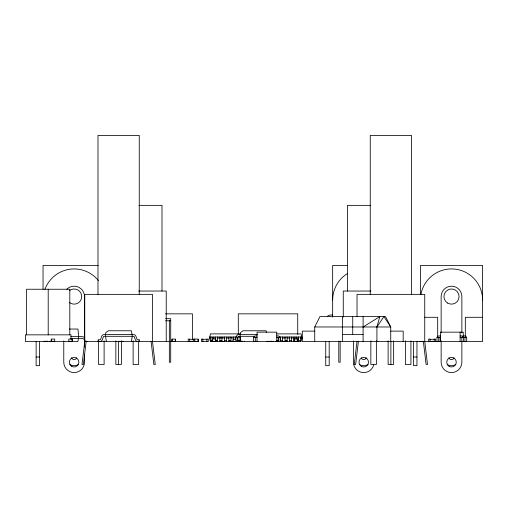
<?xml version="1.0" encoding="UTF-8"?>
<svg xmlns="http://www.w3.org/2000/svg" width="508" height="508" viewBox="0 0 508 508"><rect width="100%" height="100%" fill="white"/><g stroke="black" fill="none" stroke-linecap="round" stroke-linejoin="round"><path stroke-width="0.76" d="M86.138 341.484L83.376 364.496L81.998 364.496L84.76 341.484L84.76 294.354L152.476 294.354L152.476 341.484L155.245 364.496L153.861 364.496L151.098 341.484M357.022 341.484L354.254 364.496L355.638 364.496L358.4 341.484M131.318 341.484L132.302 336.302L131.369 330.772L108.293 330.772L105.816 332.67L105.353 334.575L106.337 341.484M276.803 333.883L301.047 333.883L301.981 338.03L301.047 341.484L210.458 341.484L209.525 338.03L210.458 333.883L240.176 333.883M376.923 341.484L376.923 326.974L379.806 316.605L363.099 326.974M314.731 341.484L314.731 326.974L319.913 316.605L385.559 316.605L390.741 326.974L390.741 341.484M376.923 326.974L383.927 316.605L390.741 326.974L314.731 326.974M253.575 341.484L253.575 337.337L254.826 335.953L257.029 335.953M436.969 341.484L436.969 337.337L438.22 335.953L440.43 335.953M139.008 205.353L162.001 205.353L162.001 291.04M370.491 205.353L347.504 205.353L347.504 291.04M98.146 265.468L43.04 265.468L43.04 289.223M347.605 265.468L332.651 265.468L332.651 317.068M138.544 291.04L166.23 291.04L166.23 341.484M370.954 291.04L343.268 291.04L343.268 317.049M165.481 313.842L192.418 313.842L192.418 339.903M332.651 314.998L330.244 315.036A5.188 5.188 0 0 0 327.254 316.509M424.332 317.297L437.686 317.297L437.686 336.804M482.6 317.297L465.322 317.297L465.322 336.804M165.621 318.681L170.72 318.681L170.72 362.217L169.342 362.217L169.342 320.751M165.621 320.751L170.72 320.751M69.323 329.044L77.934 329.044L78.677 336.645L77.934 341.484L25.4 341.484L25.4 334.848L71.006 334.848L71.006 339.274M314.731 331.121L302.292 331.121L302.292 341.484L482.6 341.484L482.6 265.468L420.408 265.468L420.408 294.767M390.741 331.121L403.181 331.121L403.181 341.484M257.518 334.575L238.595 334.588A2.648 2.648 0 0 0 236.474 336.093L235.35 339.236A0.908 0.908 0 0 1 234.626 339.75L232.778 339.757L232.778 341.484M342.373 334.575L363.099 334.575M276.727 335.953L278.727 335.953L280.181 337.337L280.181 341.484M460.121 335.953L462.128 335.953L463.575 337.337L463.575 341.484M463.233 335.953L465.239 335.953L466.687 337.337L466.687 341.484M254.394 336.302L238.868 336.302A0.921 0.921 0 0 0 238.004 336.918L237.02 339.725A2.642 2.642 0 0 1 234.531 341.484M70.866 336.645L81.928 336.652A5.055 5.055 0 0 1 84.607 337.61L84.817 337.776M209.525 336.995L236.423 336.995M240.328 336.995L237.852 336.995L237.852 341.484M279.317 336.995L301.981 336.995M253.575 337.337L257.029 337.337M276.727 337.337L280.181 337.337M436.969 337.337L440.43 337.337M460.121 337.337L466.687 337.337M209.525 338.03L211.099 338.03M212.674 338.03L215.83 338.03M217.411 338.03L224.504 338.03M226.085 338.03L229.241 338.03M230.816 338.03L233.185 338.03M234.76 338.03L236.334 338.03M282.264 338.03L285.42 338.03M286.995 338.03L290.151 338.03M291.725 338.03L294.094 338.03M295.669 338.03L298.825 338.03M300.406 338.03L301.981 338.03M70.866 338.372L81.636 338.372A3.327 3.327 0 0 1 83.744 339.128L85.312 340.411M189.586 339.293L193.732 339.293M202.787 339.293L206.934 339.293M430.06 339.293L434.207 339.293M210.903 340.449L212.287 340.449M215.398 340.449L217.468 340.449M219.888 340.449L221.958 340.449M224.377 340.449L226.454 340.449M228.873 340.449L230.943 340.449M237.852 340.449L239.928 340.449M276.758 340.449L278.143 340.449M280.562 340.449L282.632 340.449M285.051 340.449L287.122 340.449M289.541 340.449L291.617 340.449M298.526 340.449L300.596 340.449M43.504 341.319L47.65 341.319M49.168 341.319L54.699 341.319M68.796 341.319L72.25 341.319M118.967 341.319L123.114 341.319M171.964 341.319L175.419 341.319M194.767 341.319L198.222 341.319M212.319 341.319L215.779 341.319M253.644 341.319L257.791 341.319M293.929 341.319L297.802 341.319M84.506 341.484L192.418 341.484M36.132 357.029L39.586 357.029M325.736 357.029L329.19 357.029M413.499 357.029L416.954 357.029M266.421 332.296L266.046 330.772L242.976 330.772L240.5 332.67L240.03 334.575L241.014 341.484M423.361 341.484L426.123 364.496L427.507 364.496L424.739 341.484L424.739 294.354L357.022 294.354L357.022 316.351M464.96 337.337L464.96 341.484M463.233 337.598L463.233 332.156L440.43 332.156L440.43 341.484M461.867 332.816L461.867 296.564A10.363 10.363 0 0 0 451.504 286.201A10.363 10.363 0 0 0 441.141 296.564L441.141 332.816M461.848 337.337L461.867 362.217A10.363 10.363 0 0 1 451.504 372.58A10.363 10.363 0 0 1 441.141 362.217L441.141 340.862M460.121 332.156L460.121 341.484M440.08 337.337L440.08 341.484M438.702 337.337L438.702 341.484M435.591 341.484L435.591 339.065L434.207 339.065L434.207 341.319L430.06 341.319L430.06 339.065L428.682 339.065L428.682 341.484M422.878 341.484L419.418 341.484M416.954 341.351L416.954 365.671L413.499 365.671L413.499 341.3M411.512 294.354L411.512 135.42L370.249 135.42L370.249 294.354M410.921 340.798L410.921 364.496L405.39 364.496L405.39 340.798M393.643 340.798L393.643 364.496L388.118 364.496L388.118 340.798M390.881 341.484L390.881 364.496M376.371 340.798L376.371 364.496L370.84 364.496L370.84 340.798M363.099 316.605L363.099 341.484M353.377 340.862L353.377 362.217A10.363 10.363 0 0 0 373.755 364.896M352.736 316.605L352.736 334.575M342.373 316.605L342.373 341.484M340.157 341.09L340.157 362.217L338.779 362.217L338.779 341.09M329.19 341.351L329.19 365.671L325.736 365.671L325.736 341.3M300.596 336.995L300.596 341.484M298.526 336.995L298.526 341.484M297.802 341.484L297.802 339.065L293.929 339.065L293.929 341.484M297.732 334.378L297.732 313.842L238.303 313.842L238.303 334.378M297.694 339.293L297.694 341.319M297.383 339.065L297.383 341.484M297.282 339.293L297.282 341.319M296.107 336.995L296.107 338.601M296.107 341.154L296.107 341.484M294.348 339.065L294.348 341.484M294.037 336.995L294.037 341.484M291.617 336.995L291.617 341.484M289.541 336.995L289.541 341.484M287.122 336.995L287.122 341.484M285.572 341.484L282.111 341.484M285.051 336.995L285.051 341.484M282.632 336.995L282.632 341.484M280.562 337.001L280.562 341.484M278.454 337.337L278.454 341.484M278.143 337.268L278.143 341.484M276.727 341.484L276.727 332.156L257.029 332.156L257.029 341.484M276.066 341.154L276.066 341.484M273.647 341.154L273.647 341.484M271.577 341.154L271.577 341.484M271.475 341.484L268.014 341.484M269.157 341.154L269.157 341.484M267.087 341.154L267.087 341.484M255.302 337.337L255.302 341.484M244.418 341.154L244.418 341.484M242.348 341.154L242.348 341.484M239.928 336.995L239.928 341.484M235.433 336.995L235.433 340.093M235.433 341.154L235.433 341.484M233.363 336.995L233.363 340.189M233.363 341.154L233.363 341.484M230.943 336.995L230.943 341.484M228.873 336.995L228.873 341.484M226.454 336.995L226.454 341.484M224.377 336.995L224.377 341.484M224.136 341.484L220.682 341.484M221.958 336.995L221.958 341.484M219.888 336.995L219.888 341.484M217.468 336.995L217.468 341.484M215.779 341.484L215.779 339.065L212.319 339.065L212.319 341.484M215.678 339.293L215.671 341.319M215.398 336.995L215.398 338.601M215.398 341.154L215.398 341.484M212.979 336.995L212.979 338.601M212.979 341.154L212.979 341.484M212.427 339.293L212.427 341.319M210.903 336.995L210.903 341.484M206.585 341.319L208.312 341.484L208.312 339.065L206.934 339.065L206.934 341.319L202.787 341.319L202.787 339.065L201.403 339.065L201.403 341.484L203.13 341.319M198.126 339.293L198.126 341.319M194.767 339.065L194.767 341.484M193.389 341.319L198.222 341.484L198.222 339.065L193.732 339.065L193.732 341.319L189.586 341.319L189.586 339.065L188.208 339.065L188.208 341.484M175.419 341.484L175.419 339.065L171.964 339.065L171.964 341.484M175.317 339.293L175.317 341.319M172.06 339.293L172.06 341.319M139.554 341.484L139.554 339.757L137.706 339.75A0.908 0.908 0 0 1 136.982 339.236L135.858 336.093A2.648 2.648 0 0 0 133.737 334.588L103.918 334.588A2.648 2.648 0 0 0 101.791 336.093L100.673 339.236A0.908 0.908 0 0 1 99.943 339.75L98.095 339.757L98.095 341.484M139.249 294.354L139.249 135.42L97.987 135.42L97.987 294.354M138.659 340.798L138.659 364.496L133.128 364.496L133.128 340.798M121.38 340.798L121.38 364.496L115.856 364.496L115.856 340.798M118.618 341.484L118.618 364.496M104.108 340.798L104.108 364.496L98.577 364.496L98.577 340.798M84.506 338.334L84.506 296.564A10.363 10.363 0 0 0 66.808 289.236M84.506 339.274L84.506 347.186M84.506 354.305L84.506 362.217A10.363 10.363 0 0 1 74.136 372.58A10.363 10.363 0 0 1 63.773 362.217L63.773 340.862M72.25 341.484L72.25 339.065L68.796 339.065L68.796 341.484M72.149 339.293L72.155 341.319M69.812 334.848L69.812 289.243L26.594 289.243L26.594 334.848M54.699 341.484L54.699 339.065L51.245 339.065L51.245 341.484M51.346 339.293L51.346 341.319M48.203 289.243L48.203 334.848M39.586 341.351L39.586 365.671L36.132 365.671L36.132 341.3M87.643 341.484A2.857 2.857 0 0 1 86.239 341.116M46.933 341.116A2.857 2.857 0 0 1 45.523 341.484M137.801 341.484A2.642 2.642 0 0 1 135.312 339.725L134.328 336.918A0.921 0.921 0 0 0 133.464 336.302L104.191 336.302A0.921 0.921 0 0 0 103.321 336.918L102.337 339.725A2.642 2.642 0 0 1 99.847 341.484M272.478 341.484A2.642 2.642 0 0 1 271.189 341.147M332.651 300.025A31.096 31.096 0 0 1 347.612 273.437M368.065 364.509A8.636 8.636 0 0 1 359.423 364.509M366.3 357.715A2.648 2.648 0 0 1 361.188 357.715M420.878 294.621A31.096 31.096 0 0 1 454.215 269.043A31.096 31.096 0 0 1 482.6 300.025M455.822 364.509A8.636 8.636 0 0 1 447.186 364.509M454.063 357.715A2.648 2.648 0 0 1 448.945 357.715M44.92 289.389A31.096 31.096 0 0 1 98.387 280.562M78.454 364.509A8.636 8.636 0 0 1 69.818 364.509M76.695 357.715A2.648 2.648 0 0 1 71.584 357.715M69.266 290.76A7.582 7.582 0 0 1 79.648 291.363A7.582 7.582 0 0 1 79.648 301.771A7.582 7.582 0 0 1 69.266 302.374M361.359 366.344A4.769 4.769 0 0 0 368.51 362.217A4.769 4.769 0 0 0 361.359 358.083A4.769 4.769 0 0 0 361.359 366.344M449.123 366.344A4.769 4.769 0 0 0 456.273 362.217A4.769 4.769 0 0 0 449.123 358.083A4.769 4.769 0 0 0 449.123 366.344M447.713 303.13A7.582 7.582 0 0 0 459.086 296.564A7.582 7.582 0 0 0 447.713 290.005A7.582 7.582 0 0 0 447.713 303.13M71.755 366.344A4.769 4.769 0 0 0 78.905 362.217A4.769 4.769 0 0 0 71.755 358.083A4.769 4.769 0 0 0 71.755 366.344"/></g></svg>
